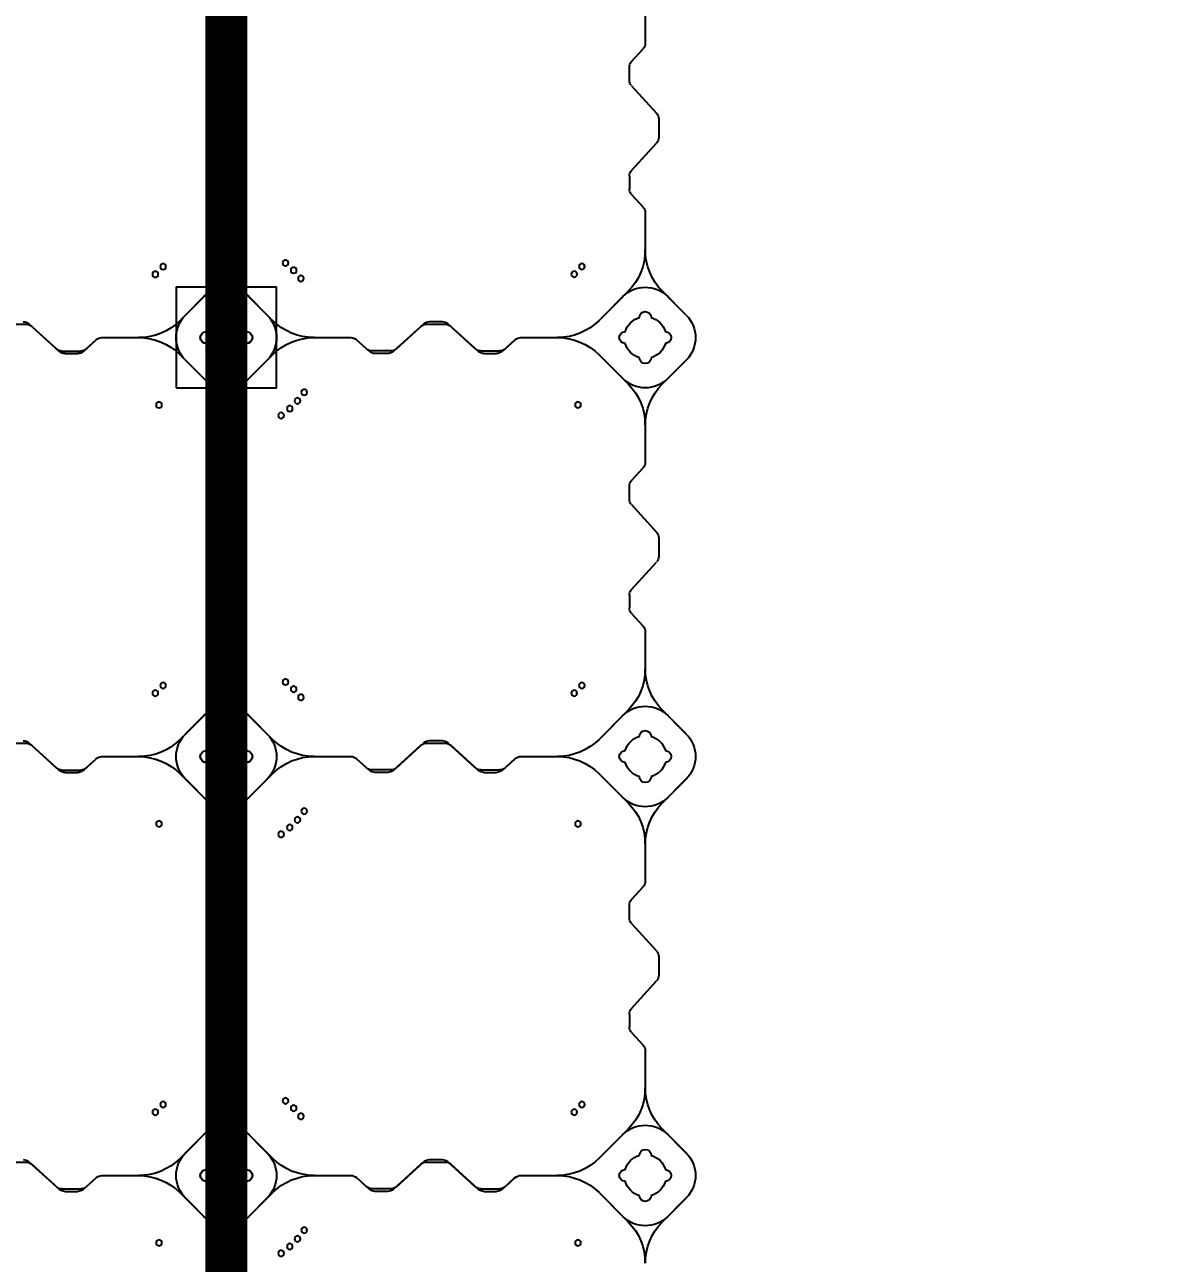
# Model space of a CAD drawing. Header units: millimetres. Extents: x -1612139 to -1260738, y 1141106 to 1536160.
# Drawn here: x -1323259 to -1321892, y 1258207 to 1259685 of the extents above; entities that cross this region are included whole.
import ezdxf

# ---------------------------------------------------------------- set-up
doc = ezdxf.new("R2010")
doc.units = ezdxf.units.MM
doc.header["$LTSCALE"] = 10
doc.layers.get('0').update_dxf_attribs({"linetype": 'CONTINUOUS'})
doc.layers.get('DEFPOINTS').update_dxf_attribs({"linetype": 'CONTINUOUS'})
doc.layers.add('W-FLOAT_BOWL浮筒', color=253, linetype='CONTINUOUS')
doc.styles.add('STANDARD_T3', font='simplex.shx', dxfattribs={"width": 0.7, "bigfont": 'gbcbig.shx'})
doc.dimstyles.new('W&&200', dxfattribs={"dimtxt": 700, "dimasz": 200, "dimexe": 500, "dimexo": 600, "dimgap": 200, "dimtad": 1, "dimdec": 0, "dimzin": 0, "dimdsep": 46, "dimtxsty": 'STANDARD_T3', "dimcen": 0.09, "dimclrd": 1, "dimclre": 1, "dimclrt": 7, "dimazin": 2, "dimtfac": 1, "dimtdec": 0, "dimtix": 1, "dimtmove": 2, "dimatfit": 3, "dimfxl": 100, "dimtolj": 1, "dimtzin": 0, "dimarcsym": 0})

# ---------------------------------------------------------------- blocks, each defined once
blk = doc.blocks.new('蓝色')
at = {"layer": 'W-FLOAT_BOWL浮筒', "color": 5}
for p, q in [((9951.1, -2479.1), (9985.8, -2444.4)), ((9979.5, -2450.8), (9951.2, -2479.1)), ((9957.5, -2472.8), (9985.8, -2444.5)), ((9957.5, -2472.7), (9979.4, -2450.8)), ((10061.6, -2479.1), (10026.8, -2444.4)), ((10055.2, -2472.8), (10026.8, -2444.5)), ((10033.2, -2450.8), (10055.2, -2472.7)), ((10033.2, -2450.8), (10061.5, -2479.1)), ((9813.7, -2480.6), (9829, -2480.6)), ((9803.5, -2486.2), (9770.7, -2516)), ((9807, -2483.2), (9774.2, -2513)), ((9810.2, -2483.6), (9832.5, -2483.6)), ((9835.7, -2483.2), (9850.9, -2497)), ((9839.2, -2486.2), (9851.1, -2497)), ((9857.6, -2499.6), (9901.6, -2499.6)), ((9857.8, -2499.6), (9901.6, -2499.6)), ((9745.2, -2515.6), (9767.5, -2515.6)), ((9985.8, -2554.9), (9951.1, -2520.1)), ((9979.5, -2548.4), (9951.2, -2520.1)), ((9979.4, -2548.4), (9957.5, -2526.5)), ((9957.5, -2526.5), (9985.8, -2554.8)), ((10026.8, -2554.9), (10061.6, -2520.1)), ((10055.2, -2526.5), (10026.8, -2554.8)), ((10033.2, -2548.4), (10061.5, -2520.1)), ((10055.2, -2526.5), (10033.2, -2548.4)), ((10006.3, -2648.4), (10006.3, -2604.2)), ((10006.3, -2648.2), (10006.3, -2604.2)), ((9989.9, -2670.3), (10003.7, -2655.1)), ((9992.9, -2666.8), (10003.7, -2654.9)), ((9990.3, -2695.8), (9990.3, -2673.5)), ((9987.3, -2692.3), (9987.3, -2677)), ((9989.9, -2699), (10019.7, -2731.8)), ((9992.9, -2702.5), (10022.7, -2735.3)), ((10022.3, -2760.8), (10022.3, -2738.5)), ((10025.3, -2757.3), (10025.3, -2742)), ((9989.9, -2800.3), (10019.7, -2767.5)), ((9992.9, -2796.8), (10022.7, -2764)), ((9987.3, -2807), (9987.3, -2822.3)), ((9990.3, -2803.5), (9990.3, -2825.8)), ((9989.9, -2829), (10003.7, -2844.2)), ((9992.9, -2832.5), (10003.7, -2844.4)), ((10006.3, -2894.9), (10006.3, -2850.9)), ((10006.3, -2894.9), (10006.3, -2851.1)), ((9951.1, -2979.1), (9985.8, -2944.4)), ((9979.5, -2950.8), (9951.2, -2979.1)), ((9957.5, -2972.8), (9985.8, -2944.5)), ((9957.5, -2972.7), (9979.4, -2950.8)), ((10061.6, -2979.1), (10026.8, -2944.4)), ((10055.2, -2972.8), (10026.8, -2944.5)), ((10033.2, -2950.8), (10055.2, -2972.7)), ((10033.2, -2950.8), (10061.5, -2979.1)), ((9807, -2983.2), (9774.2, -3013)), ((9810.2, -2983.6), (9832.5, -2983.6)), ((9813.7, -2980.6), (9829, -2980.6)), ((9835.7, -2983.2), (9850.9, -2997)), ((9803.5, -2986.2), (9770.7, -3016)), ((9839.2, -2986.2), (9851.1, -2997)), ((9857.6, -2999.6), (9901.6, -2999.6)), ((9857.8, -2999.6), (9901.6, -2999.6)), ((9745.2, -3015.6), (9767.5, -3015.6)), ((9985.8, -3054.9), (9951.1, -3020.1)), ((9979.5, -3048.4), (9951.2, -3020.1)), ((9979.4, -3048.4), (9957.5, -3026.5)), ((9957.5, -3026.5), (9985.8, -3054.8)), ((10026.8, -3054.9), (10061.6, -3020.1)), ((10055.2, -3026.5), (10026.8, -3054.8)), ((10033.2, -3048.4), (10061.5, -3020.1)), ((10055.2, -3026.5), (10033.2, -3048.4)), ((10006.3, -3148.4), (10006.3, -3104.2)), ((10006.3, -3148.2), (10006.3, -3104.2)), ((9989.9, -3170.3), (10003.7, -3155.1)), ((9992.9, -3166.8), (10003.7, -3154.9)), ((9987.3, -3192.3), (9987.3, -3177)), ((9990.3, -3195.8), (9990.3, -3173.5)), ((9989.9, -3199), (10019.7, -3231.8)), ((9992.9, -3202.5), (10022.7, -3235.3)), ((10022.3, -3260.8), (10022.3, -3238.5)), ((10025.3, -3257.3), (10025.3, -3242)), ((9992.9, -3296.8), (10022.7, -3264)), ((9989.9, -3300.3), (10019.7, -3267.5)), ((9987.3, -3307), (9987.3, -3322.3)), ((9990.3, -3303.5), (9990.3, -3325.8)), ((9989.9, -3329), (10003.7, -3344.2)), ((9992.9, -3332.5), (10003.7, -3344.4)), ((10006.3, -3394.9), (10006.3, -3350.9)), ((10006.3, -3394.9), (10006.3, -3351.1)), ((9951.1, -3479.1), (9985.8, -3444.4)), ((9979.5, -3450.8), (9951.2, -3479.1)), ((9957.5, -3472.8), (9985.8, -3444.5)), ((9957.5, -3472.7), (9979.4, -3450.8)), ((10061.6, -3479.1), (10026.8, -3444.4)), ((10055.2, -3472.8), (10026.8, -3444.5)), ((10033.2, -3450.8), (10055.2, -3472.7)), ((10033.2, -3450.8), (10061.5, -3479.1)), ((9803.5, -3486.2), (9770.7, -3516)), ((9807, -3483.2), (9774.2, -3513)), ((9810.2, -3483.6), (9832.5, -3483.6)), ((9813.7, -3480.6), (9829, -3480.6)), ((9835.7, -3483.2), (9850.9, -3497)), ((9839.2, -3486.2), (9851.1, -3497)), ((9857.6, -3499.6), (9901.6, -3499.6)), ((9857.8, -3499.6), (9901.6, -3499.6)), ((9745.2, -3515.6), (9767.5, -3515.6)), ((9985.8, -3554.9), (9951.1, -3520.1)), ((9979.5, -3548.4), (9951.2, -3520.1)), ((9979.4, -3548.4), (9957.5, -3526.5)), ((9957.5, -3526.5), (9985.8, -3554.8)), ((10026.8, -3554.9), (10061.6, -3520.1)), ((10055.2, -3526.5), (10026.8, -3554.8)), ((10033.2, -3548.4), (10061.5, -3520.1)), ((10055.2, -3526.5), (10033.2, -3548.4)), ((10006.3, -3648.4), (10006.3, -3604.2)), ((10006.3, -3648.2), (10006.3, -3604.2)), ((9989.9, -3670.3), (10003.7, -3655.1)), ((9992.9, -3666.8), (10003.7, -3654.9)), ((9987.3, -3692.3), (9987.3, -3677)), ((9990.3, -3695.8), (9990.3, -3673.5)), ((9989.9, -3699), (10019.7, -3731.8)), ((9992.9, -3702.5), (10022.7, -3735.3)), ((10022.3, -3760.8), (10022.3, -3738.5)), ((10025.3, -3757.3), (10025.3, -3742)), ((9989.9, -3800.3), (10019.7, -3767.5)), ((9992.9, -3796.8), (10022.7, -3764)), ((9987.3, -3807), (9987.3, -3822.3)), ((9990.3, -3803.5), (9990.3, -3825.8)), ((9989.9, -3829), (10003.7, -3844.2)), ((9992.9, -3832.5), (10003.7, -3844.4)), ((10006.3, -3894.9), (10006.3, -3850.9)), ((10006.3, -3894.9), (10006.3, -3851.1))]:
    blk.add_line(p, q, dxfattribs=at)
for centre in [(9926, -2419.3), (9921.6, -2575.2), (9930.8, -2584.4), (9926, -2919.3), (9921.6, -3075.2), (9930.8, -3084.4), (9926, -3419.3), (9921.6, -3575.2), (9930.8, -3584.4)]:
    blk.add_circle(centre, 3.5, dxfattribs=at)
for centre, radius, start, end in [((9936.3, -2394.9), 70, 315, 0), ((9936.3, -2395), 70, 315, 0), ((10076.3, -2394.9), 70, 180, 225), ((10076.3, -2395), 70, 180, 225), ((10006.3, -2477.7), 38, 45, 135), ((10006.4, -2477.7), 38, 45, 135), ((9813.7, -2490.6), 10, 90, 132.2737), ((9829, -2490.6), 10, 47.7263, 90), ((9901.6, -2429.6), 70, 270, 315), ((9901.7, -2429.6), 70, 270, 315), ((9984.4, -2499.6), 38, 135, 225), ((9984.4, -2499.7), 38, 135, 225), ((10006.3, -2499.6), 25, 106.2602, 163.7398), ((10006.3, -2499.6), 25, 106.2602, 163.7398), ((10006.3, -2499.6), 25, 106.2602, 163.7398), ((10006.3, -2499.6), 25, 106.2602, 163.7398), ((10006.3, -2475.6), 7, 0, 180), ((10006.3, -2475.6), 7, 0, 180), ((10006.3, -2475.6), 7, 0, 180), ((10006.3, -2475.6), 7, 0, 180), ((10006.3, -2499.6), 25, 16.2602, 73.7398), ((10006.3, -2499.6), 25, 16.2602, 73.7398), ((10006.3, -2499.6), 25, 16.2602, 73.7398), ((10006.3, -2499.6), 25, 16.2602, 73.7398), ((10028.3, -2499.6), 38, 315, 45), ((10028.3, -2499.7), 38, 315, 45), ((9810.2, -2493.6), 10, 90, 132.2737), ((9832.5, -2493.6), 10, 47.7263, 90), ((9857.6, -2489.6), 10, 227.7263, 270), ((9857.8, -2489.6), 10, 227.7263, 270), ((9982.3, -2499.6), 7, 90, 270), ((9982.3, -2499.6), 7, 90, 270), ((9982.3, -2499.6), 7, 90, 270), ((9982.3, -2499.6), 7, 90, 270), ((10030.3, -2499.6), 7, 270, 90), ((10030.3, -2499.6), 7, 270, 90), ((10030.3, -2499.6), 7, 270, 90), ((10030.3, -2499.6), 7, 270, 90), ((9901.6, -2569.6), 70, 45, 90), ((9901.7, -2569.6), 70, 45, 90), ((10006.3, -2499.6), 25, 196.2602, 253.7398), ((10006.3, -2499.6), 25, 196.2602, 253.7398), ((10006.3, -2499.6), 25, 196.2602, 253.7398), ((10006.3, -2499.6), 25, 196.2602, 253.7398), ((10006.3, -2499.6), 25, 286.2602, 343.7398), ((10006.3, -2499.6), 25, 286.2602, 343.7398), ((10006.3, -2499.6), 25, 286.2602, 343.7398), ((10006.3, -2499.6), 25, 286.2602, 343.7398), ((9764, -2508.6), 10, 270, 312.2737), ((9767.5, -2505.6), 10, 270, 312.2737), ((10006.3, -2523.6), 7, 180, 0), ((10006.3, -2523.6), 7, 180, 0), ((10006.3, -2523.6), 7, 180, 0), ((10006.3, -2523.6), 7, 180, 0), ((10006.3, -2521.6), 38, 225, 315), ((10006.4, -2521.6), 38, 225, 315), ((9936.3, -2604.3), 70, 0, 45), ((9936.3, -2604.3), 70, 0, 45), ((10076.3, -2604.3), 70, 135, 180), ((10076.3, -2604.3), 70, 135, 180), ((9996.3, -2648.2), 10, 317.7263, 0), ((9996.3, -2648.4), 10, 317.7263, 0), ((9997.3, -2677), 10, 137.7263, 180), ((10000.3, -2673.5), 10, 137.7263, 180), ((9997.3, -2692.3), 10, 180, 222.2737), ((10000.3, -2695.8), 10, 180, 222.2737), ((10012.3, -2738.5), 10, 0, 42.2737), ((10015.3, -2742), 10, 0, 42.2737), ((10012.3, -2760.8), 10, 317.7263, 0), ((10015.3, -2757.3), 10, 317.7263, 0), ((9997.3, -2807), 10, 137.7263, 180), ((10000.3, -2803.5), 10, 137.7263, 180), ((9997.3, -2822.3), 10, 180, 222.2737), ((10000.3, -2825.8), 10, 180, 222.2737), ((9996.3, -2850.9), 10, 0, 42.2737), ((9996.3, -2851.1), 10, 0, 42.2737), ((9936.3, -2894.9), 70, 315, 0), ((9936.3, -2895), 70, 315, 0), ((10076.3, -2894.9), 70, 180, 225), ((10076.3, -2895), 70, 180, 225), ((10006.3, -2977.7), 38, 45, 135), ((10006.4, -2977.7), 38, 45, 135), ((10006.3, -2975.6), 7, 0, 180), ((10006.3, -2975.6), 7, 0, 180), ((10006.3, -2975.6), 7, 0, 180), ((10006.3, -2975.6), 7, 0, 180), ((9810.2, -2993.6), 10, 90, 132.2737), ((9813.7, -2990.6), 10, 90, 132.2737), ((9829, -2990.6), 10, 47.7263, 90), ((9832.5, -2993.6), 10, 47.7263, 90), ((9901.6, -2929.6), 70, 270, 315), ((9901.7, -2929.6), 70, 270, 315), ((9984.4, -2999.6), 38, 135, 225), ((9984.4, -2999.7), 38, 135, 225), ((10006.3, -2999.6), 25, 106.2602, 163.7398), ((10006.3, -2999.6), 25, 106.2602, 163.7398), ((10006.3, -2999.6), 25, 106.2602, 163.7398), ((10006.3, -2999.6), 25, 106.2602, 163.7398), ((10006.3, -2999.6), 25, 16.2602, 73.7398), ((10006.3, -2999.6), 25, 16.2602, 73.7398), ((10006.3, -2999.6), 25, 16.2602, 73.7398), ((10006.3, -2999.6), 25, 16.2602, 73.7398), ((10028.3, -2999.6), 38, 315, 45), ((10028.3, -2999.7), 38, 315, 45), ((9857.6, -2989.6), 10, 227.7263, 270), ((9857.8, -2989.6), 10, 227.7263, 270), ((9901.6, -3069.6), 70, 45, 90), ((9901.7, -3069.6), 70, 45, 90), ((9982.3, -2999.6), 7, 90, 270), ((9982.3, -2999.6), 7, 90, 270), ((9982.3, -2999.6), 7, 90, 270), ((9982.3, -2999.6), 7, 90, 270), ((10030.3, -2999.6), 7, 270, 90), ((10030.3, -2999.6), 7, 270, 90), ((10030.3, -2999.6), 7, 270, 90), ((10030.3, -2999.6), 7, 270, 90), ((9767.5, -3005.6), 10, 270, 312.2737), ((10006.3, -2999.6), 25, 196.2602, 253.7398), ((10006.3, -2999.6), 25, 196.2602, 253.7398), ((10006.3, -2999.6), 25, 196.2602, 253.7398), ((10006.3, -2999.6), 25, 196.2602, 253.7398), ((10006.3, -2999.6), 25, 286.2602, 343.7398), ((10006.3, -2999.6), 25, 286.2602, 343.7398), ((10006.3, -2999.6), 25, 286.2602, 343.7398), ((10006.3, -2999.6), 25, 286.2602, 343.7398), ((9764, -3008.6), 10, 270, 312.2737), ((10006.3, -3023.6), 7, 180, 0), ((10006.3, -3023.6), 7, 180, 0), ((10006.3, -3023.6), 7, 180, 0), ((10006.3, -3023.6), 7, 180, 0), ((10006.3, -3021.6), 38, 225, 315), ((10006.4, -3021.6), 38, 225, 315), ((9936.3, -3104.3), 70, 0, 45), ((9936.3, -3104.3), 70, 0, 45), ((10076.3, -3104.3), 70, 135, 180), ((10076.3, -3104.3), 70, 135, 180), ((9996.3, -3148.2), 10, 317.7263, 0), ((9996.3, -3148.4), 10, 317.7263, 0), ((9997.3, -3177), 10, 137.7263, 180), ((10000.3, -3173.5), 10, 137.7263, 180), ((9997.3, -3192.3), 10, 180, 222.2737), ((10000.3, -3195.8), 10, 180, 222.2737), ((10012.3, -3238.5), 10, 0, 42.2737), ((10015.3, -3242), 10, 0, 42.2737), ((10012.3, -3260.8), 10, 317.7263, 0), ((10015.3, -3257.3), 10, 317.7263, 0), ((9997.3, -3307), 10, 137.7263, 180), ((10000.3, -3303.5), 10, 137.7263, 180), ((9997.3, -3322.3), 10, 180, 222.2737), ((10000.3, -3325.8), 10, 180, 222.2737), ((9996.3, -3350.9), 10, 0, 42.2737), ((9996.3, -3351.1), 10, 0, 42.2737), ((9936.3, -3394.9), 70, 315, 0), ((9936.3, -3395), 70, 315, 0), ((10076.3, -3394.9), 70, 180, 225), ((10076.3, -3395), 70, 180, 225), ((10006.3, -3477.7), 38, 45, 135), ((10006.4, -3477.7), 38, 45, 135), ((9984.4, -3499.6), 38, 135, 225), ((9984.4, -3499.7), 38, 135, 225), ((10006.3, -3475.6), 7, 0, 180), ((10006.3, -3475.6), 7, 0, 180), ((10006.3, -3475.6), 7, 0, 180), ((10006.3, -3475.6), 7, 0, 180), ((10028.3, -3499.6), 38, 315, 45), ((10028.3, -3499.7), 38, 315, 45), ((9810.2, -3493.6), 10, 90, 132.2737), ((9813.7, -3490.6), 10, 90, 132.2737), ((9829, -3490.6), 10, 47.7263, 90), ((9832.5, -3493.6), 10, 47.7263, 90), ((9901.6, -3429.6), 70, 270, 315), ((9901.7, -3429.6), 70, 270, 315), ((10006.3, -3499.6), 25, 106.2602, 163.7398), ((10006.3, -3499.6), 25, 106.2602, 163.7398), ((10006.3, -3499.6), 25, 106.2602, 163.7398), ((10006.3, -3499.6), 25, 106.2602, 163.7398), ((10006.3, -3499.6), 25, 16.2602, 73.7398), ((10006.3, -3499.6), 25, 16.2602, 73.7398), ((10006.3, -3499.6), 25, 16.2602, 73.7398), ((10006.3, -3499.6), 25, 16.2602, 73.7398), ((9857.6, -3489.6), 10, 227.7263, 270), ((9857.8, -3489.6), 10, 227.7263, 270), ((9901.6, -3569.6), 70, 45, 90), ((9901.7, -3569.6), 70, 45, 90), ((9982.3, -3499.6), 7, 90, 270), ((9982.3, -3499.6), 7, 90, 270), ((9982.3, -3499.6), 7, 90, 270), ((9982.3, -3499.6), 7, 90, 270), ((10030.3, -3499.6), 7, 270, 90), ((10030.3, -3499.6), 7, 270, 90), ((10030.3, -3499.6), 7, 270, 90), ((10030.3, -3499.6), 7, 270, 90), ((9764, -3508.6), 10, 270, 312.2737), ((9767.5, -3505.6), 10, 270, 312.2737), ((10006.3, -3499.6), 25, 196.2602, 253.7398), ((10006.3, -3499.6), 25, 196.2602, 253.7398), ((10006.3, -3499.6), 25, 196.2602, 253.7398), ((10006.3, -3499.6), 25, 196.2602, 253.7398), ((10006.3, -3499.6), 25, 286.2602, 343.7398), ((10006.3, -3499.6), 25, 286.2602, 343.7398), ((10006.3, -3499.6), 25, 286.2602, 343.7398), ((10006.3, -3499.6), 25, 286.2602, 343.7398), ((10006.3, -3523.6), 7, 180, 0), ((10006.3, -3523.6), 7, 180, 0), ((10006.3, -3523.6), 7, 180, 0), ((10006.3, -3523.6), 7, 180, 0), ((10006.3, -3521.6), 38, 225, 315), ((10006.4, -3521.6), 38, 225, 315), ((9936.3, -3604.3), 70, 0, 45), ((9936.3, -3604.3), 70, 0, 45), ((10076.3, -3604.3), 70, 135, 180), ((10076.3, -3604.3), 70, 135, 180), ((9996.3, -3648.2), 10, 317.7263, 0), ((9996.3, -3648.4), 10, 317.7263, 0), ((9997.3, -3677), 10, 137.7263, 180), ((10000.3, -3673.5), 10, 137.7263, 180), ((9997.3, -3692.3), 10, 180, 222.2737), ((10000.3, -3695.8), 10, 180, 222.2737), ((10012.3, -3738.5), 10, 0, 42.2737), ((10015.3, -3742), 10, 0, 42.2737), ((10012.3, -3760.8), 10, 317.7263, 0), ((10015.3, -3757.3), 10, 317.7263, 0), ((10000.3, -3803.5), 10, 137.7263, 180), ((9997.3, -3807), 10, 137.7263, 180), ((9997.3, -3822.3), 10, 180, 222.2737), ((10000.3, -3825.8), 10, 180, 222.2737), ((9996.3, -3850.9), 10, 0, 42.2737), ((9996.3, -3851.1), 10, 0, 42.2737)]:
    blk.add_arc(centre, radius, start, end, dxfattribs=at)
blk = doc.blocks.new('橙色')
at = {"layer": 'W-FLOAT_BOWL浮筒', "color": 30}
for p, q in [((10451.2, -1973.2), (10479.5, -1944.8)), ((10555.2, -1979.5), (10520.5, -1944.8)), ((10944.8, -1979.5), (10979.5, -1944.8)), ((11048.8, -1973.2), (11020.5, -1944.8)), ((10451.2, -1973.1), (10473.1, -1951.2)), ((10526.8, -1951.2), (10555.2, -1979.5)), ((10973.2, -1951.2), (10944.8, -1979.5)), ((11026.9, -1951.2), (11048.8, -1973.1)), ((10667.1, -1986.6), (10655.3, -1997.4)), ((10670.6, -1983.6), (10655.5, -1997.4)), ((10696.1, -1984), (10673.9, -1984)), ((10692.6, -1981), (10677.4, -1981)), ((10699.4, -1983.6), (10732.1, -2013.4)), ((10702.9, -1986.6), (10735.6, -2016.4)), ((10797.1, -1986.6), (10764.4, -2016.4)), ((10800.6, -1983.6), (10767.9, -2013.4)), ((10803.9, -1984), (10826.1, -1984)), ((10807.4, -1981), (10822.6, -1981)), ((10829.4, -1983.6), (10844.5, -1997.4)), ((10832.9, -1986.6), (10844.7, -1997.4)), ((10604.6, -2000), (10648.7, -2000)), ((10604.6, -2000), (10648.5, -2000)), ((10851.3, -2000), (10895.3, -2000)), ((10851.5, -2000), (10895.3, -2000)), ((10520.5, -2055.2), (10555.2, -2020.5)), ((10526.8, -2048.8), (10555.2, -2020.5)), ((10738.9, -2016), (10761.1, -2016)), ((10742.4, -2019), (10757.6, -2019)), ((10973.2, -2048.8), (10944.8, -2020.5)), ((10979.5, -2055.2), (10944.8, -2020.5)), ((10451.2, -2026.8), (10479.5, -2055.2)), ((10473.1, -2048.8), (10451.2, -2026.9)), ((11048.8, -2026.8), (11020.5, -2055.2)), ((11048.8, -2026.9), (11026.9, -2048.8)), ((10500, -2148.5), (10500, -2104.6)), ((11000, -2148.7), (11000, -2104.6)), ((10486.6, -2167.1), (10497.4, -2155.3)), ((10983.6, -2170.6), (10997.4, -2155.5)), ((10484, -2196.1), (10484, -2173.9)), ((10981, -2192.6), (10981, -2177.4)), ((10983.6, -2199.4), (11013.4, -2232.1)), ((10486.6, -2202.9), (10516.4, -2235.6)), ((10519, -2257.6), (10519, -2242.4)), ((11016, -2261.1), (11016, -2238.9)), ((10486.6, -2297.1), (10516.4, -2264.4)), ((10983.6, -2300.6), (11013.4, -2267.9)), ((10484, -2303.9), (10484, -2326.1)), ((10981, -2307.4), (10981, -2322.6)), ((10486.6, -2332.9), (10497.4, -2344.7)), ((10983.6, -2329.4), (10997.4, -2344.5)), ((10500, -2395.3), (10500, -2351.5)), ((11000, -2395.3), (11000, -2351.3)), ((10451.2, -2473.2), (10479.5, -2444.8)), ((10451.2, -2473.1), (10473.1, -2451.2)), ((10555.2, -2479.5), (10520.5, -2444.8)), ((10526.8, -2451.2), (10555.2, -2479.5)), ((10944.8, -2479.5), (10979.5, -2444.8)), ((10973.2, -2451.2), (10944.8, -2479.5)), ((11048.8, -2473.2), (11020.5, -2444.8)), ((11026.9, -2451.2), (11048.8, -2473.1)), ((10692.6, -2481), (10677.4, -2481)), ((10807.4, -2481), (10822.6, -2481)), ((10667.1, -2486.6), (10655.3, -2497.4)), ((10670.6, -2483.6), (10655.5, -2497.4)), ((10696.1, -2484), (10673.9, -2484)), ((10699.4, -2483.6), (10732.1, -2513.4)), ((10702.9, -2486.6), (10735.6, -2516.4)), ((10797.1, -2486.6), (10764.4, -2516.4)), ((10800.6, -2483.6), (10767.9, -2513.4)), ((10803.9, -2484), (10826.1, -2484)), ((10829.4, -2483.6), (10844.5, -2497.4)), ((10832.9, -2486.6), (10844.7, -2497.4)), ((10604.6, -2500), (10648.7, -2500)), ((10604.6, -2500), (10648.5, -2500)), ((10851.3, -2500), (10895.3, -2500)), ((10851.5, -2500), (10895.3, -2500)), ((10451.2, -2526.8), (10479.5, -2555.2)), ((10473.1, -2548.8), (10451.2, -2526.9)), ((10520.5, -2555.2), (10555.2, -2520.5)), ((10526.8, -2548.8), (10555.2, -2520.5)), ((10738.9, -2516), (10761.1, -2516)), ((10742.4, -2519), (10757.6, -2519)), ((10973.2, -2548.8), (10944.8, -2520.5)), ((10979.5, -2555.2), (10944.8, -2520.5)), ((11048.8, -2526.8), (11020.5, -2555.2)), ((11048.8, -2526.9), (11026.9, -2548.8)), ((10500, -2648.5), (10500, -2604.6)), ((11000, -2648.7), (11000, -2604.6)), ((10486.6, -2667.1), (10497.4, -2655.3)), ((10983.6, -2670.6), (10997.4, -2655.5)), ((10484, -2696.1), (10484, -2673.9)), ((10981, -2692.6), (10981, -2677.4)), ((10486.6, -2702.9), (10516.4, -2735.6)), ((10983.6, -2699.4), (11013.4, -2732.1)), ((10519, -2757.6), (10519, -2742.4)), ((11016, -2761.1), (11016, -2738.9)), ((10486.6, -2797.1), (10516.4, -2764.4)), ((10983.6, -2800.6), (11013.4, -2767.9)), ((10484, -2803.9), (10484, -2826.1)), ((10981, -2807.4), (10981, -2822.6)), ((10486.6, -2832.9), (10497.4, -2844.7)), ((10983.6, -2829.4), (10997.4, -2844.5)), ((10500, -2895.3), (10500, -2851.5)), ((11000, -2895.3), (11000, -2851.3)), ((10451.2, -2973.2), (10479.5, -2944.8)), ((10451.2, -2973.1), (10473.1, -2951.2)), ((10555.2, -2979.5), (10520.5, -2944.8)), ((10526.8, -2951.2), (10555.2, -2979.5)), ((10944.8, -2979.5), (10979.5, -2944.8)), ((10973.2, -2951.2), (10944.8, -2979.5)), ((11048.8, -2973.2), (11020.5, -2944.8)), ((11026.9, -2951.2), (11048.8, -2973.1)), ((10670.6, -2983.6), (10655.5, -2997.4)), ((10696.1, -2984), (10673.9, -2984)), ((10692.6, -2981), (10677.4, -2981)), ((10699.4, -2983.6), (10732.1, -3013.4)), ((10800.6, -2983.6), (10767.9, -3013.4)), ((10803.9, -2984), (10826.1, -2984)), ((10807.4, -2981), (10822.6, -2981)), ((10829.4, -2983.6), (10844.5, -2997.4)), ((10604.6, -3000), (10648.7, -3000)), ((10604.6, -3000), (10648.5, -3000)), ((10667.1, -2986.6), (10655.3, -2997.4)), ((10702.9, -2986.6), (10735.6, -3016.4)), ((10797.1, -2986.6), (10764.4, -3016.4)), ((10832.9, -2986.6), (10844.7, -2997.4)), ((10851.3, -3000), (10895.3, -3000)), ((10851.5, -3000), (10895.3, -3000)), ((10451.2, -3026.8), (10479.5, -3055.2)), ((10473.1, -3048.8), (10451.2, -3026.9)), ((10520.5, -3055.2), (10555.2, -3020.5)), ((10526.8, -3048.8), (10555.2, -3020.5)), ((10738.9, -3016), (10761.1, -3016)), ((10742.4, -3019), (10757.6, -3019)), ((10973.2, -3048.8), (10944.8, -3020.5)), ((10979.5, -3055.2), (10944.8, -3020.5)), ((11048.8, -3026.8), (11020.5, -3055.2)), ((11048.8, -3026.9), (11026.9, -3048.8)), ((10500, -3148.5), (10500, -3104.6)), ((11000, -3148.7), (11000, -3104.6)), ((10486.6, -3167.1), (10497.4, -3155.3)), ((10983.6, -3170.6), (10997.4, -3155.5)), ((10484, -3196.1), (10484, -3173.9)), ((10981, -3192.6), (10981, -3177.4)), ((10486.6, -3202.9), (10516.4, -3235.6)), ((10983.6, -3199.4), (11013.4, -3232.1)), ((10519, -3257.6), (10519, -3242.4)), ((11016, -3261.1), (11016, -3238.9)), ((10486.6, -3297.1), (10516.4, -3264.4)), ((10983.6, -3300.6), (11013.4, -3267.9)), ((10484, -3303.9), (10484, -3326.1)), ((10981, -3307.4), (10981, -3322.6)), ((10486.6, -3332.9), (10497.4, -3344.7)), ((10983.6, -3329.4), (10997.4, -3344.5)), ((10500, -3395.3), (10500, -3351.5)), ((11000, -3395.3), (11000, -3351.3))]:
    blk.add_line(p, q, dxfattribs=at)
for centre in [(10565.3, -1907.1), (10575.6, -1915.2), (10584.8, -1924.4), (10919.7, -1919.7), (10592.9, -1934.7), (10589, -2070.6), (10580.3, -2080.3), (10915.2, -2075.6), (10924.4, -2084.8), (10570.6, -2089), (10565.3, -2407.1), (10575.6, -2415.2), (10584.8, -2424.4), (10919.7, -2419.7), (10592.9, -2434.7), (10589, -2570.6), (10570.6, -2589), (10580.3, -2580.3), (10915.2, -2575.6), (10924.4, -2584.8), (10565.3, -2907.1), (10575.6, -2915.2), (10584.8, -2924.4), (10919.7, -2919.7), (10592.9, -2934.7), (10589, -3070.6), (10915.2, -3075.6), (10570.6, -3089), (10580.3, -3080.3), (10924.4, -3084.8)]:
    blk.add_circle(centre, 3.5, dxfattribs=at)
for centre, radius, start, end in [((10430, -1895.3), 70, 315, 0), ((10570, -1895.3), 70, 180, 225), ((10930, -1895.3), 70, 315, 0), ((11070, -1895.3), 70, 180, 225), ((10500, -1978), 38, 45, 135), ((11000, -1978), 38, 45, 135), ((10478, -2000), 38, 135, 225), ((10478, -2000), 38, 135, 225), ((10500, -2000), 25, 106.2602, 163.7398), ((10500, -2000), 25, 106.2602, 163.7398), ((10500, -1976), 7, 0, 180), ((10500, -1976), 7, 0, 180), ((10500, -2000), 25, 16.2602, 73.7398), ((10500, -2000), 25, 16.2602, 73.7398), ((10604.7, -1930), 70, 225, 270), ((10604.7, -1930), 70, 225, 270), ((10895.3, -1930), 70, 270, 315), ((10895.3, -1930), 70, 270, 315), ((11000, -2000), 25, 106.2602, 163.7398), ((11000, -2000), 25, 106.2602, 163.7398), ((11000, -1976), 7, 0, 180), ((11000, -1976), 7, 0, 180), ((11000, -2000), 25, 16.2602, 73.7398), ((11000, -2000), 25, 16.2602, 73.7398), ((11022, -2000), 38, 315, 45), ((11022, -2000), 38, 315, 45), ((10476, -2000), 7, 90, 270), ((10476, -2000), 7, 90, 270), ((10524, -2000), 7, 270, 90), ((10524, -2000), 7, 270, 90), ((10673.9, -1994), 10, 90, 132.2737), ((10677.4, -1991), 10, 90, 132.2737), ((10692.6, -1991), 10, 47.7263, 90), ((10696.1, -1994), 10, 47.7263, 90), ((10803.9, -1994), 10, 90, 132.2737), ((10807.4, -1991), 10, 90, 132.2737), ((10822.6, -1991), 10, 47.7263, 90), ((10826.1, -1994), 10, 47.7263, 90), ((10976, -2000), 7, 90, 270), ((10976, -2000), 7, 90, 270), ((11024, -2000), 7, 270, 90), ((11024, -2000), 7, 270, 90), ((10500, -2000), 25, 196.2602, 253.7398), ((10500, -2000), 25, 196.2602, 253.7398), ((10500, -2000), 25, 286.2602, 343.7398), ((10500, -2000), 25, 286.2602, 343.7398), ((10604.7, -2070), 70, 90, 135), ((10604.7, -2070), 70, 90, 135), ((10648.5, -1990), 10, 270, 312.2737), ((10648.7, -1990), 10, 270, 312.2737), ((10851.3, -1990), 10, 227.7263, 270), ((10851.5, -1990), 10, 227.7263, 270), ((10895.3, -2070), 70, 45, 90), ((10895.3, -2070), 70, 45, 90), ((11000, -2000), 25, 196.2602, 253.7398), ((11000, -2000), 25, 196.2602, 253.7398), ((11000, -2000), 25, 286.2602, 343.7398), ((11000, -2000), 25, 286.2602, 343.7398), ((10500, -2024), 7, 180, 0), ((10500, -2024), 7, 180, 0), ((10738.9, -2006), 10, 227.7263, 270), ((10742.4, -2009), 10, 227.7263, 270), ((10757.6, -2009), 10, 270, 312.2737), ((10761.1, -2006), 10, 270, 312.2737), ((11000, -2024), 7, 180, 0), ((11000, -2024), 7, 180, 0), ((10500, -2022), 38, 225, 315), ((11000, -2022), 38, 225, 315), ((10430, -2104.7), 70, 0, 45), ((10570, -2104.7), 70, 135, 180), ((10930, -2104.7), 70, 0, 45), ((11070, -2104.7), 70, 135, 180), ((10490, -2148.5), 10, 317.7263, 0), ((10990, -2148.7), 10, 317.7263, 0), ((10494, -2173.9), 10, 137.7263, 180), ((10991, -2177.4), 10, 137.7263, 180), ((10494, -2196.1), 10, 180, 222.2737), ((10991, -2192.6), 10, 180, 222.2737), ((10509, -2242.4), 10, 0, 42.2737), ((11006, -2238.9), 10, 0, 42.2737), ((10509, -2257.6), 10, 317.7263, 0), ((11006, -2261.1), 10, 317.7263, 0), ((10494, -2303.9), 10, 137.7263, 180), ((10991, -2307.4), 10, 137.7263, 180), ((10494, -2326.1), 10, 180, 222.2737), ((10991, -2322.6), 10, 180, 222.2737), ((10490, -2351.5), 10, 0, 42.2737), ((10990, -2351.3), 10, 0, 42.2737), ((10430, -2395.3), 70, 315, 0), ((10570, -2395.3), 70, 180, 225), ((10930, -2395.3), 70, 315, 0), ((11070, -2395.3), 70, 180, 225), ((10500, -2478), 38, 45, 135), ((11000, -2478), 38, 45, 135), ((10478, -2500), 38, 135, 225), ((10478, -2500), 38, 135, 225), ((10500, -2500), 25, 106.2602, 163.7398), ((10500, -2500), 25, 106.2602, 163.7398), ((10500, -2476), 7, 0, 180), ((10500, -2476), 7, 0, 180), ((10500, -2500), 25, 16.2602, 73.7398), ((10500, -2500), 25, 16.2602, 73.7398), ((10604.7, -2430), 70, 225, 270), ((10604.7, -2430), 70, 225, 270), ((10677.4, -2491), 10, 90, 132.2737), ((10692.6, -2491), 10, 47.7263, 90), ((10807.4, -2491), 10, 90, 132.2737), ((10822.6, -2491), 10, 47.7263, 90), ((10895.3, -2430), 70, 270, 315), ((10895.3, -2430), 70, 270, 315), ((11000, -2500), 25, 106.2602, 163.7398), ((11000, -2500), 25, 106.2602, 163.7398), ((11000, -2476), 7, 0, 180), ((11000, -2476), 7, 0, 180), ((11000, -2500), 25, 16.2602, 73.7398), ((11000, -2500), 25, 16.2602, 73.7398), ((11022, -2500), 38, 315, 45), ((11022, -2500), 38, 315, 45), ((10476, -2500), 7, 90, 270), ((10476, -2500), 7, 90, 270), ((10524, -2500), 7, 270, 90), ((10524, -2500), 7, 270, 90), ((10648.5, -2490), 10, 270, 312.2737), ((10648.7, -2490), 10, 270, 312.2737), ((10673.9, -2494), 10, 90, 132.2737), ((10696.1, -2494), 10, 47.7263, 90), ((10803.9, -2494), 10, 90, 132.2737), ((10826.1, -2494), 10, 47.7263, 90), ((10851.3, -2490), 10, 227.7263, 270), ((10851.5, -2490), 10, 227.7263, 270), ((10976, -2500), 7, 90, 270), ((10976, -2500), 7, 90, 270), ((11024, -2500), 7, 270, 90), ((11024, -2500), 7, 270, 90), ((10500, -2500), 25, 196.2602, 253.7398), ((10500, -2500), 25, 196.2602, 253.7398), ((10500, -2500), 25, 286.2602, 343.7398), ((10500, -2500), 25, 286.2602, 343.7398), ((10604.7, -2570), 70, 90, 135), ((10604.7, -2570), 70, 90, 135), ((10895.3, -2570), 70, 45, 90), ((10895.3, -2570), 70, 45, 90), ((11000, -2500), 25, 196.2602, 253.7398), ((11000, -2500), 25, 196.2602, 253.7398), ((11000, -2500), 25, 286.2602, 343.7398), ((11000, -2500), 25, 286.2602, 343.7398), ((10500, -2524), 7, 180, 0), ((10500, -2524), 7, 180, 0), ((10738.9, -2506), 10, 227.7263, 270), ((10742.4, -2509), 10, 227.7263, 270), ((10757.6, -2509), 10, 270, 312.2737), ((10761.1, -2506), 10, 270, 312.2737), ((11000, -2524), 7, 180, 0), ((11000, -2524), 7, 180, 0), ((10500, -2522), 38, 225, 315), ((10430, -2604.7), 70, 0, 45), ((10570, -2604.7), 70, 135, 180), ((11000, -2522), 38, 225, 315), ((10930, -2604.7), 70, 0, 45), ((11070, -2604.7), 70, 135, 180), ((10490, -2648.5), 10, 317.7263, 0), ((10990, -2648.7), 10, 317.7263, 0), ((10494, -2673.9), 10, 137.7263, 180), ((10991, -2677.4), 10, 137.7263, 180), ((10494, -2696.1), 10, 180, 222.2737), ((10991, -2692.6), 10, 180, 222.2737), ((11006, -2738.9), 10, 0, 42.2737), ((10509, -2742.4), 10, 0, 42.2737), ((10509, -2757.6), 10, 317.7263, 0), ((11006, -2761.1), 10, 317.7263, 0), ((10494, -2803.9), 10, 137.7263, 180), ((10991, -2807.4), 10, 137.7263, 180), ((10991, -2822.6), 10, 180, 222.2737), ((10494, -2826.1), 10, 180, 222.2737), ((10490, -2851.5), 10, 0, 42.2737), ((10990, -2851.3), 10, 0, 42.2737), ((10430, -2895.3), 70, 315, 0), ((10570, -2895.3), 70, 180, 225), ((10930, -2895.3), 70, 315, 0), ((11070, -2895.3), 70, 180, 225), ((10500, -2978), 38, 45, 135), ((11000, -2978), 38, 45, 135), ((10500, -2976), 7, 0, 180), ((10500, -2976), 7, 0, 180), ((11000, -2976), 7, 0, 180), ((11000, -2976), 7, 0, 180), ((10478, -3000), 38, 135, 225), ((10478, -3000), 38, 135, 225), ((10500, -3000), 25, 106.2602, 163.7398), ((10500, -3000), 25, 106.2602, 163.7398), ((10500, -3000), 25, 16.2602, 73.7398), ((10500, -3000), 25, 16.2602, 73.7398), ((10604.7, -2930), 70, 225, 270), ((10604.7, -2930), 70, 225, 270), ((10673.9, -2994), 10, 90, 132.2737), ((10677.4, -2991), 10, 90, 132.2737), ((10692.6, -2991), 10, 47.7263, 90), ((10696.1, -2994), 10, 47.7263, 90), ((10803.9, -2994), 10, 90, 132.2737), ((10807.4, -2991), 10, 90, 132.2737), ((10822.6, -2991), 10, 47.7263, 90), ((10826.1, -2994), 10, 47.7263, 90), ((10895.3, -2930), 70, 270, 315), ((10895.3, -2930), 70, 270, 315), ((11000, -3000), 25, 106.2602, 163.7398), ((11000, -3000), 25, 106.2602, 163.7398), ((11000, -3000), 25, 16.2602, 73.7398), ((11000, -3000), 25, 16.2602, 73.7398), ((11022, -3000), 38, 315, 45), ((11022, -3000), 38, 315, 45), ((10476, -3000), 7, 90, 270), ((10476, -3000), 7, 90, 270), ((10524, -3000), 7, 270, 90), ((10524, -3000), 7, 270, 90), ((10604.7, -3070), 70, 90, 135), ((10604.7, -3070), 70, 90, 135), ((10648.5, -2990), 10, 270, 312.2737), ((10648.7, -2990), 10, 270, 312.2737), ((10851.3, -2990), 10, 227.7263, 270), ((10851.5, -2990), 10, 227.7263, 270), ((10895.3, -3070), 70, 45, 90), ((10895.3, -3070), 70, 45, 90), ((10976, -3000), 7, 90, 270), ((10976, -3000), 7, 90, 270), ((11024, -3000), 7, 270, 90), ((11024, -3000), 7, 270, 90), ((10500, -3000), 25, 196.2602, 253.7398), ((10500, -3000), 25, 196.2602, 253.7398), ((10500, -3000), 25, 286.2602, 343.7398), ((10500, -3000), 25, 286.2602, 343.7398), ((10738.9, -3006), 10, 227.7263, 270), ((10761.1, -3006), 10, 270, 312.2737), ((11000, -3000), 25, 196.2602, 253.7398), ((11000, -3000), 25, 196.2602, 253.7398), ((11000, -3000), 25, 286.2602, 343.7398), ((11000, -3000), 25, 286.2602, 343.7398), ((10500, -3024), 7, 180, 0), ((10500, -3024), 7, 180, 0), ((10742.4, -3009), 10, 227.7263, 270), ((10757.6, -3009), 10, 270, 312.2737), ((11000, -3024), 7, 180, 0), ((11000, -3024), 7, 180, 0), ((10500, -3022), 38, 225, 315), ((10430, -3104.7), 70, 0, 45), ((10570, -3104.7), 70, 135, 180), ((11000, -3022), 38, 225, 315), ((10930, -3104.7), 70, 0, 45), ((11070, -3104.7), 70, 135, 180), ((10490, -3148.5), 10, 317.7263, 0), ((10990, -3148.7), 10, 317.7263, 0), ((10494, -3173.9), 10, 137.7263, 180), ((10991, -3177.4), 10, 137.7263, 180), ((10494, -3196.1), 10, 180, 222.2737), ((10991, -3192.6), 10, 180, 222.2737), ((10509, -3242.4), 10, 0, 42.2737), ((11006, -3238.9), 10, 0, 42.2737), ((10509, -3257.6), 10, 317.7263, 0), ((11006, -3261.1), 10, 317.7263, 0), ((10494, -3303.9), 10, 137.7263, 180), ((10991, -3307.4), 10, 137.7263, 180), ((10991, -3322.6), 10, 180, 222.2737), ((10494, -3326.1), 10, 180, 222.2737), ((10490, -3351.5), 10, 0, 42.2737), ((10990, -3351.3), 10, 0, 42.2737)]:
    blk.add_arc(centre, radius, start, end, dxfattribs=at)
blk = doc.blocks.new('*D183')
at = {"color": 1, "lineweight": -2, "transparency": 16777216}
for p, q in [((-1333518.8, 1271320.9), (-1333518.8, 1271920.9)), ((-1311518.8, 1271320.9), (-1311518.8, 1271920.9)), ((-1333318.8, 1271420.9), (-1311718.8, 1271420.9))]:
    blk.add_line(p, q, dxfattribs=at)
at = {"color": 1, "transparency": 16777216}
for points in [[(-1333318.8, 1271454.3), (-1333318.8, 1271387.6), (-1333518.8, 1271420.9)], [(-1311718.8, 1271454.3), (-1311718.8, 1271387.6), (-1311518.8, 1271420.9)]]:
    blk.add_solid(points, dxfattribs=at)
at = {"layer": 'DEFPOINTS', "color": 0, "transparency": 16777216}
for p in [(-1311518.8, 1271420.9), (-1333518.8, 1256311.5), (-1311518.8, 1253811.5)]:
    blk.add_point(p, dxfattribs=at)
at = {"color": 7, "transparency": 16777216, "insert": (-1321828.2, 1271970.9), "char_height": 700, "attachment_point": 5, "style": 'STANDARD_T3'}
blk.add_mtext('\\A1;22000', dxfattribs=at)
blk = doc.blocks.new('LGZ')
at = {"color": 6}
blk.add_lwpolyline([(-60, -60), (60, -60), (60, 60), (-60, 60)], close=True, dxfattribs=at)

msp = doc.modelspace()

# ---------------------------------------------------------------- linework, layer by layer
at = {"color": 6, "const_width": 50}
msp.add_lwpolyline([(-1333018.8, 1255811.5), (-1324018.8, 1255811.5), (-1324018.8, 1267811.5), (-1323018.8, 1267811.5), (-1323018.8, 1255811.5), (-1313018.8, 1255811.5), (-1313018.8, 1267811.5), (-1312018.8, 1267811.5), (-1312018.8, 1253811.5)], dxfattribs=at)

# ---------------------------------------------------------------- block references
at = {"xscale": -1, "rotation": 180}
for name, p in [('橙色', (-1333518.8, 1256311.5)), ('蓝色', (-1333025.2, 1255811.8))]:
    msp.add_blockref(name, p, dxfattribs=at)
msp.add_blockref('LGZ', (-1323018.8, 1259311.5))

# ---------------------------------------------------------------- dimensions: what is measured, and where the dimension line sits
dim = msp.add_linear_dim(base=(-1311518.8, 1271420.9), p1=(-1333518.8, 1256311.5), p2=(-1311518.8, 1253811.5), dimstyle='W&&200', override={"dimfxlon": 1})
dim.commit()
dim.dimension.update_dxf_attribs({"geometry": '*D183', "text_midpoint": (-1321828.2, 1271970.9), "dimtype": 160})

doc.saveas('drawing.dxf')
